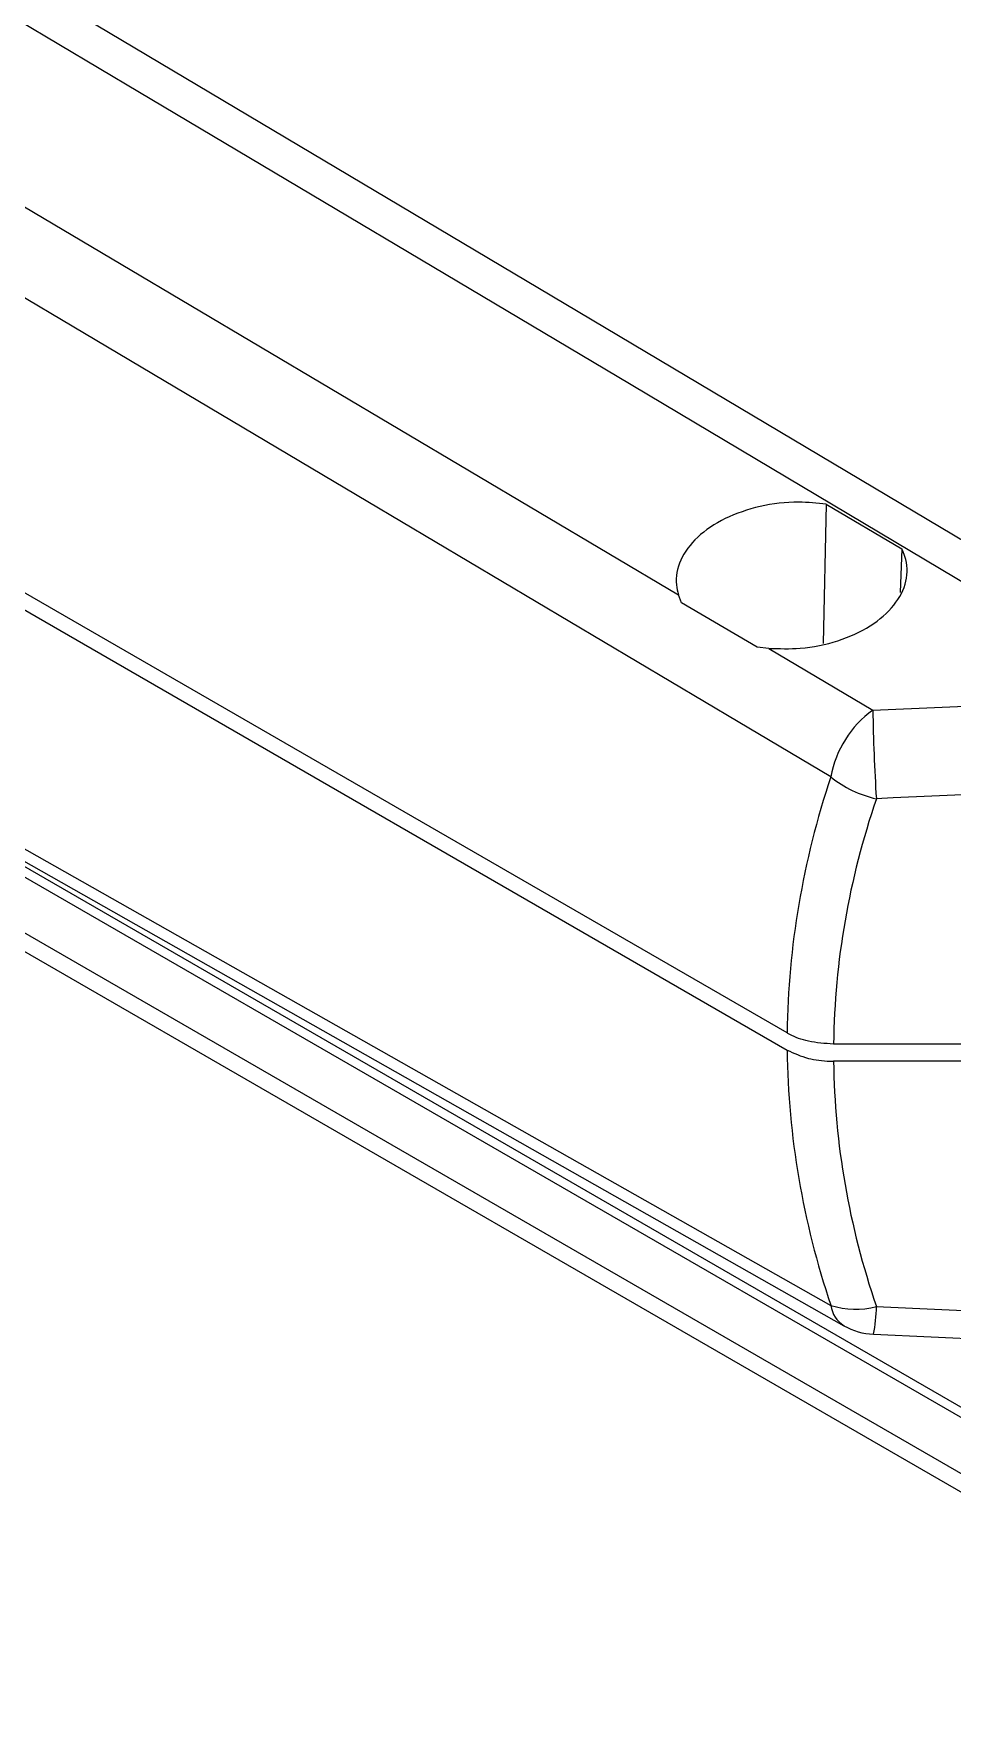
# Model space of a CAD drawing. Extents: x 16.7 to 113.1, y 4.5 to 84.5.
# Drawn here: x 27.316 to 29.066, y 61.326 to 64.52 of the extents above; entities that cross this region are included whole.
import ezdxf

# ---------------------------------------------------------------- set-up
doc = ezdxf.new("R2010")
doc.units = 0
doc.header["$MEASUREMENT"] = 0
doc.layers.add('OBJECT', color=7, linetype='CONTINUOUS')

msp = doc.modelspace()

# ---------------------------------------------------------------- linework, layer by layer
at = {"layer": 'OBJECT'}
for p, q in [((28.7515, 62.6164), (25.4395, 64.5283)), ((25.4395, 64.4957), (28.7515, 62.5837)), ((28.8259, 63.6236), (28.82, 63.358)), ((28.8259, 63.6236), (28.97, 63.5384)), ((28.97, 63.5384), (28.9669, 63.4555)), ((28.5505, 63.436), (28.5445, 63.451)), ((28.6944, 63.3512), (28.5505, 63.436)), ((28.7165, 63.349), (28.6944, 63.3512)), ((28.7165, 63.349), (28.9147, 63.2314)), ((27.0562, 63.0734), (29.8035, 61.4874)), ((29.8035, 61.4676), (27.0667, 63.0475)), ((26.9629, 63.0011), (29.8035, 61.3613)), ((26.9303, 62.9847), (29.8035, 61.326)), ((29.212, 62.5952), (28.8399, 62.5952)), ((29.212, 62.5626), (28.8399, 62.5626)), ((28.9159, 62.0425), (29.1978, 62.0301))]:
    msp.add_line(p, q, dxfattribs=at)
at = {"layer": 'OBJECT', "flags": 128}
for points in [[(26.4804, 65.1049), (26.556, 65.0598), (26.9054, 64.852), (28.3031, 64.0206), (29.3757, 63.3826)], [(28.8347, 63.1044), (28.6583, 63.2091), (27.953, 63.6282), (25.4903, 65.0916)], [(29.3371, 63.3253), (28.4276, 63.8666), (27.5181, 64.4079), (26.442, 65.0486)], [(26.2574, 64.8085), (26.5728, 64.6213), (27.4834, 64.0808), (28.5445, 63.451)], [(25.4903, 63.9911), (25.6549, 63.8979), (26.3601, 63.4985), (28.8347, 62.0976)], [(25.5511, 63.9333), (26.2188, 63.5549), (28.8598, 62.0586)], [(28.9147, 63.2314), (29.1644, 63.2423), (29.1966, 63.2437)], [(29.2033, 63.0749), (28.9536, 63.064), (28.9214, 63.0626)], [(28.9214, 62.0952), (29.171, 62.0843), (29.2033, 62.0828)]]:
    msp.add_lwpolyline(points, dxfattribs=at)
at = {"layer": 'OBJECT'}
for centre, radius, start, end in [((29.0325, 63.0685), 0.201, 125.8592, 169.7123), ((32.2126, 63.2777), 3.2982, 180.804, 183.7391), ((28.9656, 63.2652), 0.2074, 230.8564, 257.6914), ((28.8821, 62.2424), 0.1524, 251.8741, 284.9547), ((28.889, 62.105), 0.0548, 187.7294, 237.8338), ((28.6641, 62.0953), 0.2574, 348.1525, 359.9739), ((28.9214, 62.1674), 0.125, 240.4701, 267.4857)]:
    msp.add_arc(centre, radius, start, end, dxfattribs=at)
for centre, major_axis, ratio, start_param, end_param in [((33.1815, 62.6511), (4.4298, 0.0781), 0.588782, 2.937049, 3.124952), ((33.1815, 62.5789), (4.3416, 0), 0.577382, 2.94743, 3.135078), ((33.1815, 62.6511), (4.4298, 0.0781), 0.588782, 3.137472, 3.325375), ((33.1815, 62.5789), (4.3416, 0), 0.577382, 3.148107, 3.335756)]:
    msp.add_ellipse(centre, major_axis=major_axis, ratio=ratio, start_param=start_param, end_param=end_param, dxfattribs=at)
for points, knots in [([(28.8259, 63.6236), (28.8085, 63.6254), (28.7671, 63.6298), (28.6989, 63.6215), (28.6312, 63.5982), (28.5777, 63.5621), (28.5451, 63.5176), (28.5377, 63.4789), (28.543, 63.4573), (28.5445, 63.451)], [0, 0, 0, 0, 0.117568, 0.279861, 0.442586, 0.605907, 0.769589, 0.933238, 1, 1, 1, 1]), ([(28.7165, 63.349), (28.7365, 63.3484), (28.7811, 63.3469), (28.8498, 63.3614), (28.9126, 63.3901), (28.9585, 63.4302), (28.9817, 63.4766), (28.9808, 63.5139), (28.9721, 63.5336), (28.97, 63.5384)], [0, 0, 0, 0, 0.132307, 0.294526, 0.457212, 0.620426, 0.783854, 0.947086, 1, 1, 1, 1]), ([(28.8399, 62.5952), (28.8236, 62.5963), (28.7932, 62.5983), (28.7649, 62.6089), (28.7532, 62.6154), (28.7515, 62.6164)], [0, 0, 0, 0, 0.499397, 0.929176, 1, 1, 1, 1]), ([(28.7515, 62.5837), (28.7644, 62.5778), (28.7884, 62.5668), (28.8213, 62.5628), (28.8376, 62.5626), (28.8399, 62.5626)], [0, 0, 0, 0, 0.499401, 0.929163, 1, 1, 1, 1])]:
    msp.add_open_spline(points, degree=3, knots=knots, dxfattribs=at)

doc.saveas('drawing.dxf')
